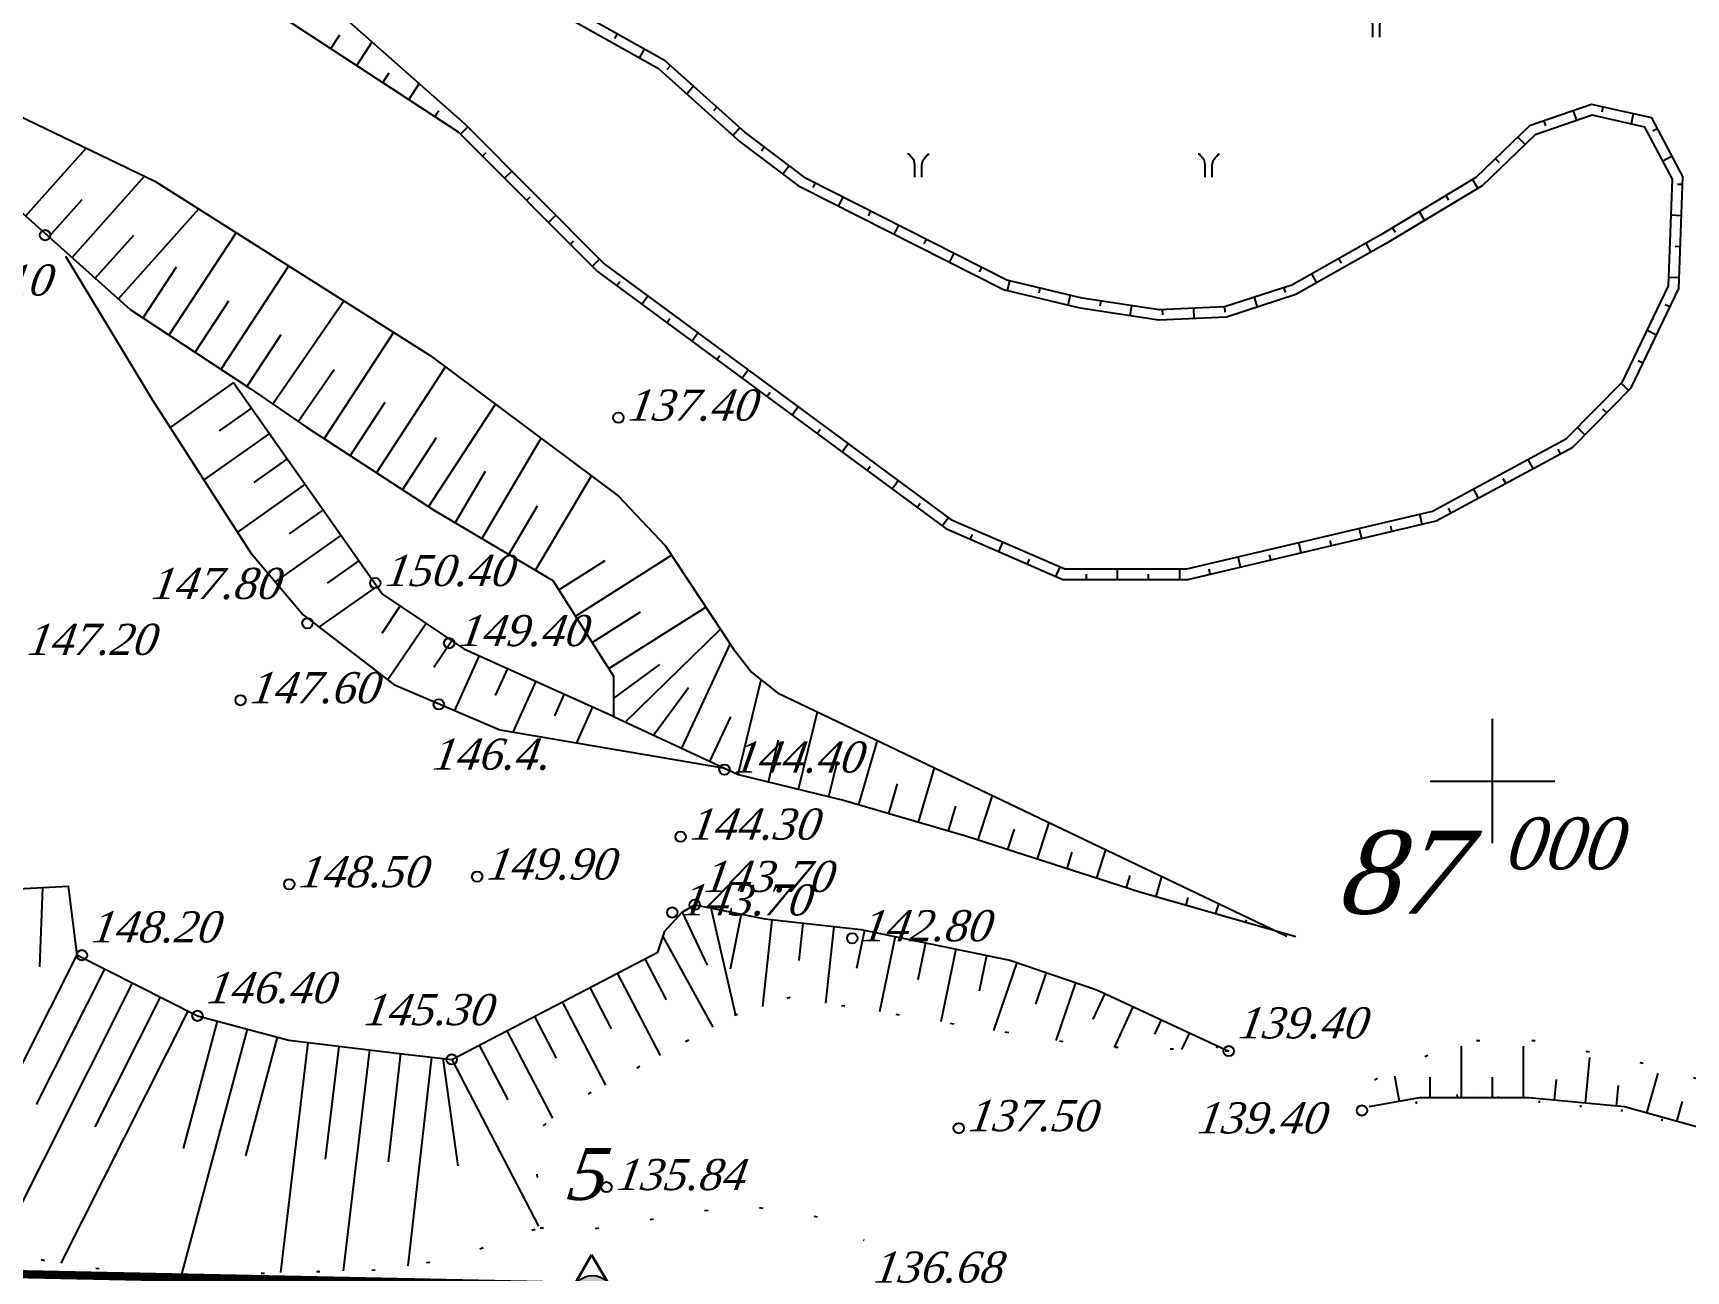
# Model space of a CAD drawing. Header units: millimetres. Extents: x 1400 to 4853, y -623 to 1865.
# Drawn here: x 2978.15 to 3025.96, y 1719.14 to 1754.94 of the extents above; entities that cross this region are included whole.
import ezdxf
from ezdxf.lldxf.tags import DXFTag

# ---------------------------------------------------------------- set-up
doc = ezdxf.new("R2010")
doc.units = ezdxf.units.MM
for name, pattern in [('ADOT1', [1.6, 0.1, -1.5]), ('AHIDDEN2', [3, 1.5, -1.5]), ('KONTUR', [1.5, 0, -1.5])]:
    doc.linetypes.add(name, pattern=pattern)
for name, color, linetype in [('00_Північ', 7, 'Continuous'), ('00_Північ_відмітки', 7, 'Continuous'), ('01_Північ', 7, 'Continuous'), ('0_Лицензия', 6, 'Continuous'), ('Карьер', 7, 'Continuous'), ('кресты', 7, 'Continuous'), ('ПИКЕТЫ', 7, 'Continuous')]:
    doc.layers.add(name, color=color, linetype=linetype)
doc.styles.add('universw', font='timesi.ttf', dxfattribs={"oblique": 10})
tags = doc.linetypes.add('New Line1', pattern=[1.5, 1, -0.5]).pattern_tags.tags
tags[6:7] = [DXFTag(74, 4), DXFTag(75, 0), DXFTag(340, '0'), DXFTag(46, 1.0), DXFTag(50, 0.0), DXFTag(44, 0.0), DXFTag(45, 0.0)]
tags[4:5] = [DXFTag(74, 4), DXFTag(75, 0), DXFTag(340, '0'), DXFTag(46, 1.0), DXFTag(50, 0.0), DXFTag(44, 0.0), DXFTag(45, 0.0)]

# ---------------------------------------------------------------- blocks, each defined once
blk = doc.blocks.new('Licenzia')
at = {"linetype": 'New Line1', "lineweight": 25}
h = blk.add_hatch(color=6, dxfattribs=at)
h.dxf.hatch_style = 1
h.set_gradient(color1=(255, 0, 255), color2=(255, 0, 255), centered=1, tint=1, name='INVCYLINDER')
edge = h.paths.add_edge_path()
edge.add_arc((0, 0), 2, 0, 360)
at = {"color": 6, "linetype": 'Continuous', "lineweight": 40, "flags": 128}
blk.add_lwpolyline([(-0.08, 4.01), (-3.48, -1.99), (3.45, -1.99)], close=True, dxfattribs=at)
at = {"color": 10, "linetype": 'Continuous', "lineweight": 25}
blk.add_circle((0, 0), 2, dxfattribs=at)
blk = doc.blocks.new('403')
at = {"color": 0, "linetype": 'Continuous'}
for p, q in [((-0.45, 1.11), (-0.52, 1.11)), ((-0.38, 1.02), (-0.45, 1.11)), ((-0.31, 0.94), (-0.38, 1.02)), ((-0.21, 0.81), (-0.31, 0.94)), ((-0.17, 0.59), (-0.21, 0.81)), ((0.17, 0.59), (0.21, 0.81)), ((0.21, 0.81), (0.31, 0.94)), ((0.31, 0.94), (0.38, 1.02)), ((0.38, 1.02), (0.45, 1.11)), ((0.45, 1.11), (0.52, 1.11)), ((-0.17, 0), (-0.17, 0.59)), ((0.17, 0), (0.17, 0.59))]:
    blk.add_line(p, q, dxfattribs=at)

msp = doc.modelspace()

# ---------------------------------------------------------------- linework, layer by layer
at = {"linetype": 'Continuous'}
for p, q in [((3017.5579, 1723.9316), (3017.5579, 1723.9316)), ((3018.149, 1724.0349), (3018.1593, 1723.9758)), ((3018.74, 1724.1382), (3018.74, 1724.1382)), ((3019.331, 1724.2415), (3019.3414, 1724.1824)), ((3019.9253, 1724.2503), (3019.9253, 1724.2503)), ((3020.522, 1724.1876), (3020.5157, 1724.1279)), ((3021.1187, 1724.1248), (3021.1187, 1724.1248)), ((3021.7154, 1724.0621), (3021.7091, 1724.0024)), ((3022.3121, 1723.9993), (3022.3121, 1723.9993)), ((3022.9088, 1723.9366), (3022.9026, 1723.8769)), ((3023.5055, 1723.8739), (3023.5055, 1723.8739)), ((3024.1023, 1723.8111), (3024.096, 1723.7514)), ((3024.6934, 1723.7214), (3024.6934, 1723.7214)), ((3025.2658, 1723.5416), (3025.2478, 1723.4844)), ((3025.8383, 1723.3619), (3025.8383, 1723.3619))]:
    msp.add_line(p, q, dxfattribs=at)
at = {"color": 6, "linetype": 'Continuous', "lineweight": 60, "flags": 128}
msp.add_lwpolyline([(3144.4144, 1622.5005, 0.24, 0.24, 0), (3032.8199, 1555.7907, 0.24, 0.24, 0), (3018.8744, 1523.7908, 0.24, 0.24, 0), (2987.3207, 1481.6199, 0.24, 0.24, 0), (2991.6614, 1385.4672, 0.24, 0.24, 0), (2843.9613, 1431.7361, 0.24, 0.24, 0), (2695.2589, 1447.0788, 0.24, 0.24, 0), (2711.2688, 1628.8933, 0.24, 0.24, 0), (2712.5497, 1675.7396, 0, 0, 0), (2806.1021, 1678.0284, 0.24, 0.24, 0), (2909.7376, 1712.7799, 0.24, 0.24, 0), (2967.6908, 1719.2535, 0.24, 0.24, 0), (3085.4663, 1716.8193, 0.24, 0.24, 0), (3121.1623, 1734.8067, 0.24, 0.24, 0), (3144.4153, 1734.688, 0.24, 0.24, 0)], format="xyseb", dxfattribs=at)
at = {"layer": '00_Північ', "color": 250, "linetype": 'Continuous'}
for p, q in [((2986.7613, 1754.4926), (2987.02, 1754.8877)), ((2995.0405, 1754.9145), (2994.9672, 1754.7836)), ((2996.5847, 1753.9981), (2996.4848, 1753.8862)), ((2988.2673, 1753.5067), (2988.4541, 1753.7921)), ((2989.7733, 1752.5208), (2989.8883, 1752.6964)), ((2997.9266, 1752.7983), (2997.8266, 1752.6864)), ((3023.5553, 1752.7967), (3023.5228, 1752.6503)), ((3021.843, 1752.3952), (3021.8919, 1752.2534)), ((3025.1349, 1752.1736), (3025.0023, 1752.1035)), ((2999.306, 1751.6442), (2999.2156, 1751.5245)), ((2991.1487, 1751.3745), (2991.2549, 1751.4804)), ((3020.4491, 1751.3055), (3020.5531, 1751.1974)), ((2992.4196, 1750.0998), (2992.5258, 1750.2057)), ((3000.7697, 1750.6031), (3000.7019, 1750.4693)), ((3019.0142, 1750.2373), (3019.0916, 1750.1088)), ((3025.8595, 1750.5556), (3025.7096, 1750.5611)), ((2978.6066, 1749.0465), (2979.5702, 1750.1259)), ((3002.3754, 1749.7898), (3002.3076, 1749.6559)), ((3017.4719, 1749.3093), (3017.5492, 1749.1808)), ((2979.9493, 1747.8477), (2981.0616, 1749.0936)), ((2993.6905, 1748.8251), (2993.7967, 1748.931)), ((3003.9812, 1748.9764), (3003.9134, 1748.8426)), ((3025.7934, 1748.7568), (3025.6435, 1748.7623)), ((3015.9101, 1748.4147), (3015.9838, 1748.2841)), ((2981.3319, 1746.7008), (2982.3007, 1748.1736)), ((3005.5869, 1748.163), (3005.5191, 1748.0292)), ((2995.03, 1747.6301), (2995.1189, 1747.7509)), ((3007.2716, 1747.5648), (3007.2367, 1747.4189)), ((3014.323, 1747.5746), (3014.3692, 1747.4319)), ((2982.8357, 1745.7116), (2983.8133, 1747.1976)), ((3009.0312, 1747.1922), (3009.0089, 1747.0438)), ((3010.8122, 1746.9422), (3010.8187, 1746.7923)), ((3012.6105, 1747.0203), (3012.617, 1746.8705)), ((3025.4906, 1747.0165), (3025.3553, 1747.0814)), ((2996.4794, 1746.5628), (2996.5684, 1746.6836)), ((2984.3395, 1744.7224), (2985.3258, 1746.2217)), ((2997.9288, 1745.4955), (2998.0178, 1745.6163)), ((3024.7118, 1745.3937), (3024.5766, 1745.4586)), ((2985.8232, 1743.7032), (2986.8613, 1745.21)), ((2999.3781, 1744.4279), (2999.4672, 1744.5486)), ((2984.4663, 1744.0936), (2983.5336, 1743.4353)), ((2987.3268, 1742.7139), (2988.3345, 1744.2589)), ((3023.663, 1743.9605), (3023.556, 1744.0657)), ((3000.8264, 1743.3591), (3000.9155, 1743.4798)), ((2988.8345, 1741.7305), (2989.8183, 1743.239)), ((2985.5042, 1742.623), (2984.5394, 1741.942)), ((3022.3284, 1742.7736), (3022.2571, 1742.9056)), ((2990.3586, 1740.7736), (2991.2407, 1742.2674)), ((3002.2747, 1742.2903), (3002.3638, 1742.411)), ((3020.7445, 1741.9184), (3020.6733, 1742.0504)), ((2986.5422, 1741.1524), (2985.5563, 1740.4566)), ((2991.9085, 1739.8583), (2992.741, 1741.268)), ((3003.723, 1741.2214), (3003.8121, 1741.3421)), ((3019.1607, 1741.0632), (3019.0894, 1741.1952)), ((3017.4544, 1740.5299), (3017.42, 1740.6759)), ((3005.2583, 1740.3034), (3005.3181, 1740.441)), ((3015.7024, 1740.1171), (3015.668, 1740.2631)), ((2987.5801, 1739.6818), (2986.6601, 1739.0324)), ((2993.3554, 1738.8367), (2994.6974, 1739.6878)), ((3006.9088, 1739.5852), (3006.9687, 1739.7228)), ((3013.9504, 1739.7043), (3013.916, 1739.8503)), ((3008.616, 1739.1395), (3008.616, 1739.2895)), ((3010.416, 1739.1395), (3010.416, 1739.2895)), ((3012.1984, 1739.2914), (3012.164, 1739.4374)), ((2988.7738, 1738.3702), (2988.2376, 1737.5747)), ((2994.3194, 1737.3166), (2995.7172, 1738.2031)), ((2990.2664, 1737.3642), (2989.7466, 1736.593)), ((2991.8736, 1736.564), (2991.5199, 1735.7776)), ((2994.939, 1735.6965), (2996.2835, 1736.6805)), ((2993.5152, 1735.8258), (2993.2315, 1735.195)), ((2996.095, 1734.6335), (2997.1083, 1736.0139)), ((2997.7269, 1733.8739), (2998.3283, 1735.1658)), ((2999.4174, 1733.2818), (2999.7116, 1734.4937)), ((3001.1667, 1732.8573), (3001.416, 1733.8848)), ((3002.8995, 1732.3715), (3003.1498, 1733.2273)), ((3004.6271, 1731.8662), (3004.8363, 1732.5814)), ((3006.345, 1731.3293), (3006.5326, 1731.9126)), ((3008.0586, 1730.7783), (3008.2088, 1731.2455)), ((3009.7722, 1730.2273), (3009.8851, 1730.5783)), ((3011.4988, 1729.7192), (3011.5609, 1729.9358)), ((3013.2293, 1729.2237), (3013.2496, 1729.2945))]:
    msp.add_line(p, q, dxfattribs=at)
at = {"layer": '00_Північ', "linetype": 'Continuous'}
for p, q in [((2987.5143, 1753.9996), (2987.9598, 1754.6802)), ((2995.8257, 1754.4746), (2995.6791, 1754.2128)), ((2989.0203, 1753.0138), (2989.3221, 1753.4747)), ((2997.2557, 1753.3982), (2997.0557, 1753.1745)), ((3022.6939, 1752.6884), (3022.7917, 1752.4048)), ((3024.4339, 1752.6016), (3024.3689, 1752.3088)), ((2990.5132, 1752.0118), (2990.7257, 1752.2236)), ((2998.5975, 1752.1983), (2998.3975, 1751.9747)), ((2977.9352, 1749.6459), (2979.6901, 1751.6115)), ((3021.0976, 1751.9296), (3021.3056, 1751.7134)), ((3025.5555, 1751.3779), (3025.2903, 1751.2377)), ((2979.278, 1748.4471), (2981.3776, 1750.7989)), ((2991.7841, 1750.7371), (2991.9966, 1750.9489)), ((3000.0242, 1751.1018), (2999.8434, 1750.8624)), ((3019.7854, 1750.7013), (3019.9401, 1750.4443)), ((3001.5725, 1750.1964), (3001.437, 1749.9288)), ((2980.6207, 1747.2484), (2982.9449, 1749.8517)), ((2993.055, 1749.4624), (2993.2675, 1749.6743)), ((3018.2431, 1749.7733), (3018.3977, 1749.5163)), ((3003.1783, 1749.3831), (3003.0427, 1749.1154)), ((3025.8264, 1749.6562), (3025.5266, 1749.6672)), ((2982.0838, 1746.2062), (2984.0302, 1749.165)), ((3016.6937, 1748.8574), (3016.8412, 1748.5962)), ((2994.3259, 1748.1878), (2994.5384, 1748.3996)), ((3004.784, 1748.5697), (3004.6485, 1748.3021)), ((2983.5876, 1745.217), (2985.5515, 1748.2024)), ((3006.3962, 1747.7737), (3006.3265, 1747.4819)), ((3015.1264, 1747.9721), (3015.274, 1747.7109)), ((3025.7604, 1747.8574), (3025.4606, 1747.8684)), ((2995.7547, 1747.0965), (2995.9326, 1747.338)), ((3008.147, 1747.3558), (3008.0773, 1747.064)), ((3013.4668, 1747.2974), (3013.5592, 1747.012)), ((2985.082, 1744.2138), (2987.1382, 1747.1984)), ((3009.9212, 1747.0587), (3009.8768, 1746.762)), ((3011.7113, 1746.9813), (3011.7244, 1746.6815)), ((3025.1012, 1746.2051), (3024.8307, 1746.3349)), ((2986.573, 1743.2055), (2988.5816, 1746.2851)), ((2997.2041, 1746.0291), (2997.382, 1746.2707)), ((2988.0807, 1742.2222), (2990.0796, 1745.2871)), ((2998.6536, 1744.9618), (2998.8314, 1745.2034)), ((2983.9473, 1744.8289), (2982.114, 1743.5349)), ((3024.294, 1744.6022), (3024.0801, 1744.8125)), ((2989.5883, 1741.2389), (2991.5247, 1744.2078)), ((3000.1023, 1743.8935), (3000.2804, 1744.1349)), ((3023.032, 1743.3188), (3022.8181, 1743.5291)), ((2984.9852, 1743.3583), (2983.0878, 1742.019)), ((2991.1335, 1740.316), (2992.8481, 1743.2194)), ((3001.5506, 1742.8247), (3001.7287, 1743.0661)), ((3021.5365, 1742.346), (3021.3939, 1742.61)), ((2992.6834, 1739.4007), (2994.2987, 1742.136)), ((2986.0232, 1741.8877), (2984.0616, 1740.5031)), ((3002.9989, 1741.7558), (3003.177, 1741.9972)), ((3019.9526, 1741.4908), (3019.8101, 1741.7548)), ((3004.4472, 1740.687), (3004.6253, 1740.9284)), ((3016.5784, 1740.3235), (3016.5096, 1740.6155)), ((3018.3304, 1740.7363), (3018.2616, 1741.0283)), ((2987.0611, 1740.4171), (2985.1553, 1739.0719)), ((3006.0836, 1739.9443), (3006.2033, 1740.2194)), ((3014.8264, 1739.9107), (3014.7576, 1740.2027)), ((2993.8374, 1738.0767), (2996.6198, 1739.8413)), ((3013.0744, 1739.4978), (3013.0056, 1739.7899)), ((3007.7341, 1739.2261), (3007.8538, 1739.5012)), ((3009.516, 1739.1395), (3009.516, 1739.4395)), ((3011.316, 1739.1395), (3011.316, 1739.4395)), ((2988.0991, 1738.9465), (2986.4234, 1737.7637)), ((2994.8015, 1736.5566), (2997.6101, 1738.3378)), ((2989.5201, 1737.8672), (2988.4158, 1736.2289)), ((2995.2791, 1735.0133), (2998.0321, 1737.697)), ((2996.911, 1734.2537), (2998.3143, 1737.2685)), ((2991.0527, 1736.9332), (2990.3388, 1735.3456)), ((2992.6944, 1736.1949), (2992.0309, 1734.7196)), ((2998.5428, 1733.4941), (2999.2084, 1736.2366)), ((2994.336, 1735.4566), (2993.8648, 1734.4089)), ((3000.292, 1733.0696), (3000.8355, 1735.3089)), ((3002.0357, 1732.6242), (3002.5774, 1734.4763)), ((3003.7633, 1732.1189), (3004.2228, 1733.6898)), ((3005.4882, 1731.6048), (3005.9007, 1732.8877)), ((3007.2018, 1731.0538), (3007.5396, 1732.1043)), ((3008.9154, 1730.5028), (3009.1785, 1731.3209)), ((3010.6336, 1729.9669), (3010.7994, 1730.5461)), ((3012.3641, 1729.4715), (3012.4463, 1729.7588)), ((3014.0946, 1728.976), (3014.0933, 1728.9716))]:
    msp.add_line(p, q, dxfattribs=at)
at = {"layer": '00_Північ', "linetype": 'Continuous', "flags": 128}
for points in [[(2982.9963, 1756.9573), (2990.4425, 1752.0828), (2994.4729, 1748.0403), (2999.1773, 1744.5761), (3004.5484, 1740.6123), (3007.9332, 1739.1395), (3011.5533, 1739.1395), (3018.7293, 1740.8303), (3022.6854, 1742.9663), (3024.3681, 1744.6775), (3025.7493, 1747.5557), (3025.868, 1750.7868), (3024.9718, 1752.4822), (3023.2226, 1752.8706), (3021.4355, 1752.2548), (3019.8811, 1750.7589), (3017.1351, 1749.1067), (3014.5565, 1747.6502), (3012.611, 1747.0203), (3010.7242, 1746.9384), (3008.4973, 1747.2722), (3006.3193, 1747.7921), (3000.5115, 1750.7339), (2998.7356, 1752.0748), (2996.4313, 1754.1353), (2993.7808, 1755.6202)], [(2945.8825, 1748.8485), (2950.2085, 1749.9293), (2955.0212, 1750.794), (2961.7806, 1754.0905), (2964.7007, 1755.0092), (2974.5424, 1754.0905), (2981.6719, 1750.6572), (2989.6397, 1745.6156), (2995.075, 1741.5562), (2996.4356, 1740.121), (2998.4009, 1737.1372), (2998.93, 1736.4573), (2999.6854, 1735.8587), (3014.4127, 1728.8189)], [(2945.8825, 1748.8485), (2950.2085, 1749.9293), (2955.0212, 1750.794), (2961.7806, 1754.0905), (2964.7007, 1755.0092), (2974.5424, 1754.0905), (2981.6719, 1750.6572), (2989.6397, 1745.6156), (2995.075, 1741.5562), (2996.4356, 1740.121), (2998.4009, 1737.1372), (2998.93, 1736.4573), (2999.6854, 1735.8587), (3014.4127, 1728.8189)], [(2949.6035, 1745.7888), (2955.7086, 1746.8801), (2963.402, 1752.4357), (2975.5128, 1750.7492), (2977.662, 1749.8898), (2980.9601, 1746.9454), (2984.434, 1744.6602), (2986.0565, 1743.5424), (2989.7576, 1741.1285), (2993.1859, 1739.1039), (2994.939, 1736.3397), (2994.939, 1735.1716), (2998.5427, 1733.4941), (3001.5899, 1732.7546), (3005.1595, 1731.7105), (3010.1655, 1730.1009), (3014.6772, 1728.8092)], [(2949.6035, 1745.7888), (2955.7086, 1746.8801), (2963.402, 1752.4357), (2975.5128, 1750.7492), (2977.662, 1749.8898), (2980.9601, 1746.9454), (2984.434, 1744.6602), (2986.0565, 1743.5424), (2989.7576, 1741.1285), (2993.1859, 1739.1039), (2994.939, 1736.3397), (2994.939, 1735.1716), (2998.5427, 1733.4941), (3001.5899, 1732.7546), (3005.1595, 1731.7105), (3010.1655, 1730.1009), (3014.6772, 1728.8092)], [(2979.0857, 1748.4864), (2981.5984, 1744.3375), (2984.4389, 1739.9157), (2985.9684, 1738.1142), (2988.5904, 1736.0944), (2991.6494, 1734.7842), (2998.1096, 1733.6898)], [(2979.0857, 1748.4864), (2981.5984, 1744.3375), (2984.4389, 1739.9157), (2985.9684, 1738.1142), (2988.5904, 1736.0944), (2991.6494, 1734.7842), (2998.1096, 1733.6898)], [(2983.9473, 1744.8289), (2988.2627, 1738.7147), (2990.6115, 1737.1316), (2994.9815, 1735.1663)], [(2983.9473, 1744.8289), (2988.2627, 1738.7147), (2990.6115, 1737.1316), (2994.9815, 1735.1663)]]:
    msp.add_lwpolyline(points, dxfattribs=at)
at = {"layer": '00_Північ', "color": 5, "linetype": 'Continuous', "flags": 128}
msp.add_lwpolyline([(2985.0761, 1757.2318), (2990.6483, 1752.3012), (2994.6692, 1748.2684), (2999.3553, 1744.8176), (3004.6992, 1740.8739), (3007.9957, 1739.4395), (3011.5185, 1739.4395), (3018.6218, 1741.1132), (3022.5031, 1743.2089), (3024.1192, 1744.8523), (3025.4518, 1747.6291), (3025.5652, 1750.7176), (3024.7713, 1752.2194), (3023.2403, 1752.5594), (3021.5958, 1751.9927), (3020.0648, 1750.5193), (3017.2862, 1748.8475), (3014.6777, 1747.3741), (3012.6647, 1746.7224), (3010.7083, 1746.6374), (3008.4401, 1746.9774), (3006.2153, 1747.5085), (3000.3521, 1750.4783), (2998.5449, 1751.8429), (2996.2559, 1753.8897), (2993.6054, 1755.3746)], dxfattribs=at)
at = {"layer": '00_Північ_відмітки', "color": 7, "linetype": 'Continuous'}
for centre in [(2978.4987, 1749.0934), (2995.0797, 1743.8153), (2988.0499, 1739.0311), (2986.0882, 1737.8697), (2990.1858, 1737.2943), (2984.1524, 1735.6443), (2989.8873, 1735.5233), (2998.1494, 1733.6368), (2996.8786, 1731.6973), (2990.9962, 1730.5435), (2985.5629, 1730.3209), (2996.6382, 1729.5053), (3001.8465, 1728.7586)]:
    msp.add_circle(centre, 0.15, dxfattribs=at)
at = {"layer": '01_Північ', "linetype": 'Continuous'}
for p, q in [((3018.74, 1724.1382), (3018.74, 1724.1382)), ((3019.331, 1724.2415), (3019.3414, 1724.1824)), ((3019.9253, 1724.2503), (3019.9253, 1724.2503)), ((3020.522, 1724.1876), (3020.5157, 1724.1279)), ((3021.1187, 1724.1248), (3021.1187, 1724.1248)), ((3021.7154, 1724.0621), (3021.7091, 1724.0024)), ((3022.3121, 1723.9993), (3022.3121, 1723.9993)), ((3022.9088, 1723.9366), (3022.9026, 1723.8769)), ((3023.5055, 1723.8739), (3023.5055, 1723.8739)), ((3024.1023, 1723.8111), (3024.096, 1723.7514)), ((3024.6934, 1723.7214), (3024.6934, 1723.7214)), ((3025.2658, 1723.5416), (3025.2478, 1723.4844)), ((3025.8383, 1723.3619), (3025.8383, 1723.3619))]:
    msp.add_line(p, q, dxfattribs=at)
at = {"layer": 'Карьер', "color": 250, "linetype": 'Continuous'}
for p, q in [((2978.4228, 1730.2311), (2978.3386, 1727.9347)), ((2996.9208, 1729.5131), (2997.6481, 1727.9828)), ((2998.6335, 1729.4563), (2998.3092, 1727.8682)), ((3000.413, 1729.1986), (3000.2955, 1728.1126)), ((3002.201, 1728.9945), (3001.9708, 1727.884)), ((2995.8476, 1728.1643), (2996.4648, 1726.9792)), ((3003.9635, 1728.6292), (3003.7413, 1727.5572)), ((3005.7261, 1728.2639), (3005.5119, 1727.2305)), ((2980.2186, 1727.8708), (2978.244, 1723.9516)), ((3007.4523, 1727.7655), (3007.1426, 1726.8568)), ((2994.2511, 1727.3329), (2994.8739, 1726.137)), ((2981.8261, 1727.0608), (2979.9348, 1723.307)), ((3009.1461, 1727.1601), (3008.8038, 1726.4222)), ((2983.4766, 1726.3637), (2982.49, 1722.6802)), ((2992.6547, 1726.5014), (2993.2831, 1725.2948)), ((3010.779, 1726.4027), (3010.5864, 1725.9875)), ((2985.2153, 1725.898), (2984.2964, 1722.4674)), ((2986.9933, 1725.6359), (2986.6034, 1722.3757)), ((2988.7805, 1725.4224), (2988.4251, 1722.2947)), ((2991.0582, 1725.67), (2991.8837, 1724.085)), ((3012.4119, 1725.6453), (3012.3802, 1725.5769)), ((2990, 1725.2838), (2990.4369, 1722.1789))]:
    msp.add_line(p, q, dxfattribs=at)
at = {"layer": 'Карьер', "linetype": 'Continuous'}
for p, q in [((2997.7517, 1729.6364), (2998.4685, 1726.5403)), ((2999.5183, 1729.2954), (2999.247, 1726.7896)), ((2996.3704, 1728.815), (2997.809, 1726.1854)), ((3001.3078, 1729.1017), (3001.0676, 1726.8825)), ((3003.0822, 1728.8119), (3002.6299, 1726.6294)), ((2979.4149, 1728.2757), (2975.4275, 1720.3617)), ((3004.8448, 1728.4466), (3004.4084, 1726.3411)), ((2995.0494, 1727.7486), (2996.2894, 1725.3676)), ((3006.6004, 1728.0558), (3005.9318, 1726.0942)), ((2981.0224, 1727.4658), (2977.1503, 1719.7807)), ((3008.3041, 1727.4751), (3007.7339, 1725.8022)), ((2993.4529, 1726.9171), (2994.7041, 1724.5146)), ((3009.9626, 1726.7814), (3009.4166, 1725.6043)), ((2982.6299, 1726.6559), (2978.9576, 1719.3673)), ((2984.3459, 1726.1308), (2982.4388, 1719.0107)), ((2991.8564, 1726.0857), (2993.1711, 1723.5614)), ((3011.5955, 1726.024), (3011.3711, 1725.5404)), ((2986.0996, 1725.7428), (2985.3041, 1719.0903)), ((2987.8869, 1725.529), (2987.1229, 1719.1407)), ((2989.6748, 1725.3208), (2988.9894, 1719.2894)), ((3019.463, 1724.146), (3019.463, 1725.6435)), ((3021.263, 1724.146), (3021.263, 1725.6435)), ((3023.0555, 1723.9893), (3023.1809, 1725.3069)), ((2990.26, 1725.2543), (2992.7688, 1720.437)), ((3024.8259, 1723.7024), (3025.1485, 1724.8597)), ((3017.6722, 1724.043), (3017.5399, 1724.7715)), ((3018.563, 1724.146), (3018.563, 1724.746)), ((3020.363, 1724.146), (3020.363, 1724.746)), ((3022.1596, 1724.0745), (3022.2164, 1724.6718)), ((3023.9515, 1723.904), (3024.0083, 1724.5013)), ((3025.6928, 1723.4608), (3025.8539, 1724.0387))]:
    msp.add_line(p, q, dxfattribs=at)
at = {"layer": 'Карьер', "linetype": 'Continuous', "flags": 128}
for points in [[(2952.7463, 1726.0035), (2959.895, 1727.6808), (2964.6648, 1728.8), (2968.4208, 1729.3946), (2972.2529, 1730.0012), (2974.972, 1730.0471), (2979.171, 1730.271), (2979.4149, 1728.2757)], [(2990.26, 1725.2543), (2996.2177, 1728.357), (2996.4195, 1728.9621), (2996.924, 1729.5167), (2997.2899, 1729.7307), (2999.3123, 1729.3177), (3002.0948, 1729.0165), (3006.3993, 1728.1244), (3008.918, 1727.2659), (3012.7343, 1725.4958)], [(2979.4149, 1728.2757), (2982.907, 1726.5162), (2985.5487, 1725.8087), (2988.7453, 1725.4264), (2990.26, 1725.2543)]]:
    msp.add_lwpolyline(points, dxfattribs=at)
at = {"layer": 'Карьер', "color": 7, "linetype": 'ADOT1', "flags": 128}
for points in [[(3012.7343, 1725.4958), (3008.8385, 1725.6232), (3005.443, 1726.1735), (3002.3273, 1726.6784), (3000.0513, 1727.0472), (2998.4685, 1726.5403), (2996.9773, 1725.7378), (2995.2781, 1724.8234), (2993.6131, 1723.9275), (2992.69, 1723.1629), (2992.7703, 1720.3853), (2994.409, 1720.3692), (2996.4814, 1720.7064), (2998.6249, 1721.0551), (3000.9315, 1720.6903), (3002.1846, 1720.032)], [(2972.6335, 1722.0571), (2974.1507, 1720.861), (2976.4699, 1719.9541), (2978.5269, 1719.4301), (2981.5721, 1718.9867), (2985.2022, 1719.0874), (2988.2853, 1719.173), (2990.3066, 1719.507), (2992.7703, 1720.3853)]]:
    msp.add_lwpolyline(points, dxfattribs=at)
at = {"layer": 'Карьер', "linetype": 'KONTUR', "flags": 128}
msp.add_lwpolyline([(3063.7148, 1708.0656), (3062.3469, 1710.2331), (3056.4508, 1712.6362), (3047.5359, 1716.4529), (3043.7152, 1718.6676), (3040.2248, 1720.6937), (3038.1493, 1721.212), (3034.5174, 1722.2487), (3028.985, 1723.9087), (3024.7398, 1725.1338), (3021.5795, 1725.7935), (3019.4097, 1725.7935), (3016.3437, 1724.3799)], dxfattribs=at)
at = {"layer": 'Карьер', "flags": 128}
msp.add_lwpolyline([(3063.3326, 1708.383), (3057.3906, 1710.8892), (3054.0895, 1712.5381), (3050.6563, 1713.5274), (3047.6193, 1714.7805), (3044.3842, 1716.3634), (3040.951, 1718.2101), (3039.1684, 1719.1994), (3036.8576, 1719.793), (3033.6225, 1720.9142), (3030.1893, 1722.1014), (3027.0202, 1723.0907), (3024.1813, 1723.8821), (3021.4083, 1724.146), (3018.2392, 1724.146), (3016.7867, 1723.8821)], dxfattribs=at)
at = {"layer": 'Карьер', "color": 7, "linetype": 'Continuous'}
for centre in [(2997.2899, 1729.7307), (2979.5648, 1728.2711), (2982.907, 1726.5162), (2990.26, 1725.2543), (3012.7343, 1725.4958), (3016.5843, 1723.7791), (3004.9229, 1723.2668), (2994.7363, 1721.5622)]:
    msp.add_circle(centre, 0.15, dxfattribs=at)
at = {"layer": 'кресты', "color": 3, "linetype": 'Continuous'}
for p, q in [((3020.3623, 1731.5067), (3020.3623, 1735.1067)), ((3018.5623, 1733.3067), (3022.1623, 1733.3067))]:
    msp.add_line(p, q, dxfattribs=at)

# ---------------------------------------------------------------- block references
at = {"layer": '01_Північ', "color": 7, "xscale": 0.6, "yscale": 0.6, "zscale": 0.6}
for p in [(3017.0055, 1754.819), (3003.7566, 1750.7685), (3012.1566, 1750.7685)]:
    msp.add_blockref('403', p, dxfattribs=at)
at = {"layer": '0_Лицензия', "color": 6, "linetype": 'New Line1', "lineweight": 25, "xscale": 0.3, "yscale": 0.3, "zscale": 0.3}
msp.add_blockref('Licenzia', (2994.3292, 1718.4052), dxfattribs=at)

# ---------------------------------------------------------------- texts
at = {"layer": '00_Північ_відмітки', "color": 7, "linetype": 'Continuous', "style": 'universw', "oblique": 10}
for s, p in [('149.10', (2974.9521, 1747.3457)), ('137.40', (2995.3482, 1743.7286)), ('150.40', (2988.3185, 1738.9444)), ('147.80', (2981.5585, 1738.5703)), ('147.20', (2977.9685, 1736.9537)), ('149.40', (2990.4543, 1737.2076)), ('147.60', (2984.421, 1735.5576)), ('146.4.', (2989.6889, 1733.6357)), ('144.40', (2998.4179, 1733.5501)), ('144.30', (2997.1471, 1731.6107)), ('148.50', (2985.8314, 1730.2342)), ('149.90', (2991.2647, 1730.4568)), ('143.70', (2996.9067, 1729.4186)), ('142.80', (3002.115, 1728.6719))]:
    msp.add_text(s, height=0.9, dxfattribs=at).set_placement(p)
at = {"layer": '01_Північ', "color": 7, "linetype": 'AHIDDEN2', "style": 'universw', "oblique": 10}
for s, height, p in [('000', 1.5, (3020.724, 1730.751)), ('87', 2.4, (3015.8951, 1729.4685))]:
    msp.add_text(s, height=height, dxfattribs=at).set_placement(p)
at = {"layer": '0_Лицензия', "color": 6, "linetype": 'New Line1', "lineweight": 25, "insert": (2993.5536, 1722.6941), "char_height": 1.5, "attachment_point": 1, "style": 'universw'}
msp.add_mtext_dynamic_manual_height_columns('5', width=7.234357, gutter_width=15, heights=[6.4231], dxfattribs=at)
at = {"layer": 'Карьер', "color": 7, "linetype": 'Continuous', "style": 'universw', "oblique": 10}
for s, p in [('143.70', (2997.5468, 1730.0972)), ('148.20', (2979.8217, 1728.6376)), ('146.40', (2983.164, 1726.8827)), ('145.30', (2987.7115, 1726.2461)), ('139.40', (3012.9912, 1725.8623)), ('137.50', (3005.1914, 1723.1801)), ('139.40', (3011.8039, 1723.1155)), ('135.84', (2995.0049, 1721.4756)), ('136.68', (3002.4547, 1718.7992))]:
    msp.add_text(s, height=0.9, dxfattribs=at).set_placement(p)
at = {"layer": 'ПИКЕТЫ', "color": 7, "linetype": 'AHIDDEN2', "style": 'universw', "oblique": 10}
for s, height, p in [('000', 1.5, (3020.724, 1730.751)), ('87', 2.4, (3015.8951, 1729.4685))]:
    msp.add_text(s, height=height, dxfattribs=at).set_placement(p)

doc.saveas('drawing.dxf')
